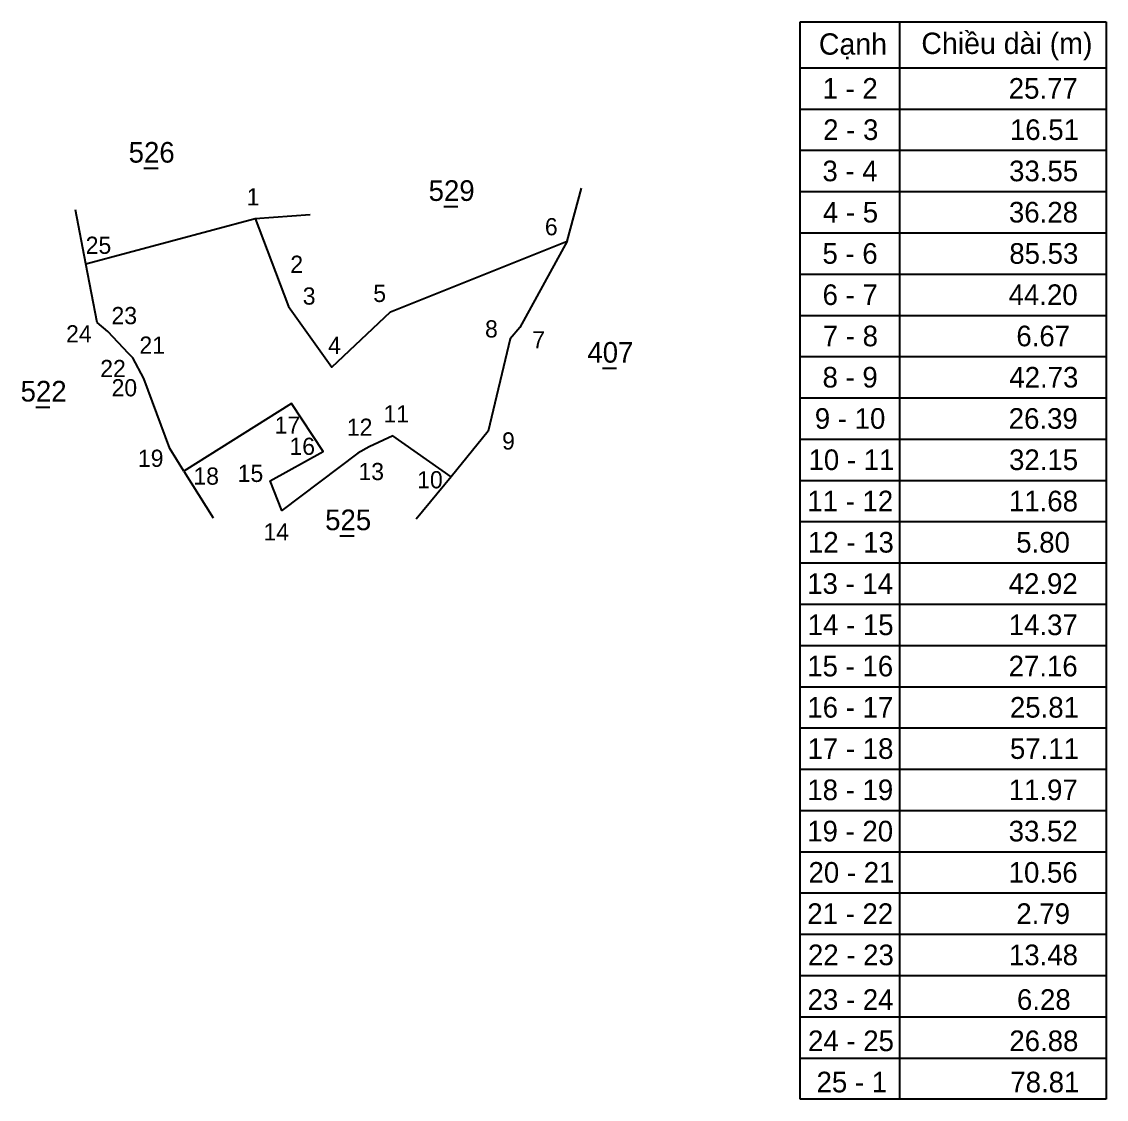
# Model space of a CAD drawing. Extents: x 546812 to 551910, y 1820583 to 1821479.
# Drawn here: x 546812 to 547299.7, y 1820658.2 to 1821142.7 of the extents above; entities that cross this region are included whole.
import ezdxf

# ---------------------------------------------------------------- set-up
doc = ezdxf.new("R2010")
doc.units = 0
doc.layers.add('Level 5', color=7, linetype='Continuous')

msp = doc.modelspace()

# ---------------------------------------------------------------- linework, layer by layer
at = {"layer": 'Level 5'}
for p, q in [((547162.11, 1821142.68), (547299.7, 1821142.68)), ((547162.11, 1820658.19), (547162.11, 1821142.68)), ((547162.11, 1821142.68), (547299.7, 1821142.68)), ((547162.11, 1820713.84), (547162.11, 1821142.68)), ((547206.63, 1821142.68), (547206.63, 1820658.19)), ((547299.7, 1821142.68), (547299.7, 1820658.19)), ((547299.7, 1821142.68), (547299.7, 1820713.84)), ((547162.11, 1821121.97), (547299.7, 1821121.97)), ((547162.11, 1821103.42), (547299.7, 1821103.42)), ((547162.11, 1821084.87), (547299.7, 1821084.87)), ((546866.91, 1821076.85), (546873.31, 1821076.85)), ((547057.29, 1821043.95), (547063.66, 1821067.85)), ((547162.11, 1821066.32), (547299.7, 1821066.32)), ((546840.86, 1821033.79), (546836.16, 1821058.07)), ((546916.98, 1821054.21), (546941.65, 1821056.04)), ((547001.76, 1821059.64), (547008.16, 1821059.64)), ((547162.11, 1821047.76), (547299.7, 1821047.76)), ((547162.11, 1821029.21), (547299.7, 1821029.21)), ((547162.11, 1821010.66), (547299.7, 1821010.66)), ((547162.11, 1820992.11), (547299.7, 1820992.11)), ((547073.14, 1820986.92), (547079.51, 1820986.92)), ((547162.11, 1820973.56), (547299.7, 1820973.56)), ((546818.31, 1820969.43), (546824.68, 1820969.43)), ((547162.11, 1820955.01), (547299.7, 1820955.01)), ((546884.94, 1820940.61), (546898.03, 1820919.63)), ((547005.13, 1820938.06), (546989.38, 1820918.99)), ((547162.11, 1820936.46), (547299.7, 1820936.46)), ((547162.11, 1820917.91), (547299.7, 1820917.91)), ((546955.09, 1820911.59), (546961.46, 1820911.59)), ((547162.11, 1820899.36), (547299.7, 1820899.36)), ((547162.11, 1820880.8), (547299.7, 1820880.8)), ((547162.11, 1820862.25), (547299.7, 1820862.25)), ((547162.11, 1820843.7), (547299.7, 1820843.7)), ((547162.11, 1820825.15), (547299.7, 1820825.15)), ((547162.11, 1820806.6), (547299.7, 1820806.6)), ((547162.11, 1820788.05), (547299.7, 1820788.05)), ((547162.11, 1820769.5), (547299.7, 1820769.5)), ((547162.11, 1820750.95), (547299.7, 1820750.95)), ((547162.11, 1820732.4), (547299.7, 1820732.4)), ((547162.11, 1820713.84), (547299.7, 1820713.84)), ((547162.11, 1820695.29), (547299.7, 1820695.29)), ((547162.11, 1820676.74), (547299.7, 1820676.74)), ((547299.7, 1820658.19), (547162.11, 1820658.19))]:
    msp.add_line(p, q, dxfattribs=at)
msp.add_lwpolyline([(546884.94, 1820940.61), (546878.6, 1820950.77), (546866.92, 1820982.19), (546861.91, 1820991.49), (546860.01, 1820993.52), (546850.8, 1821003.37), (546845.98, 1821007.4), (546840.86, 1821033.79), (546916.98, 1821054.21), (546926.15, 1821030.12), (546932.02, 1821014.69), (546951.44, 1820987.33), (546977.88, 1821012.18), (547057.29, 1821043.95), (547035.98, 1821005.23), (547031.7, 1821000.12), (547021.74, 1820958.57), (547005.13, 1820938.06), (546978.81, 1820956.53), (546968.23, 1820951.59), (546963.2, 1820948.7), (546928.94, 1820922.85), (546923.75, 1820936.25), (546947.5, 1820949.43), (546933.3, 1820970.98)], close=True, dxfattribs=at)

# ---------------------------------------------------------------- texts
for s, height, p in [('Cạnh', 9.585, (547170.46, 1821127.86)), ('Chiều dài (m)', 9.5848, (547216.53, 1821128.17)), ('1 - 2', 9.276, (547172.1, 1821108.06)), ('25.77', 9.276, (547255.83, 1821108.06)), ('2 - 3', 9.276, (547172.38, 1821089.5)), ('16.51', 9.276, (547256.36, 1821089.5)), ('526', 9.276, (546860.09, 1821079.32)), ('3 - 4', 9.276, (547172.05, 1821070.95)), ('33.55', 9.276, (547255.98, 1821070.95)), ('529', 9.276, (546994.97, 1821062.11)), ('1', 7.73, (546913.17, 1821060.1)), ('4 - 5', 9.276, (547172.26, 1821052.4)), ('36.28', 9.276, (547255.92, 1821052.4)), ('6', 7.73, (547047.25, 1821046.65)), ('25', 7.73, (546840.77, 1821038.31)), ('5 - 6', 9.276, (547172.07, 1821033.85)), ('85.53', 9.276, (547256.09, 1821033.85)), ('2', 7.73, (546932.78, 1821029.77)), ('3', 7.73, (546938.37, 1821015.48)), ('5', 7.73, (546970.09, 1821016.66)), ('6 - 7', 9.276, (547172.12, 1821015.3)), ('44.20', 9.276, (547255.77, 1821015.3)), ('23', 7.73, (546852.37, 1821006.69)), ('24', 7.73, (546831.95, 1820998.5)), ('8', 7.73, (547020.34, 1821000.7)), ('7 - 8', 9.276, (547172.2, 1820996.75)), ('6.67', 9.276, (547259.26, 1820996.75)), ('7', 7.73, (547041.55, 1820995.77)), ('21', 7.73, (546864.94, 1820993.4)), ('4', 7.73, (546949.77, 1820993.31)), ('407', 9.276, (547066.36, 1820989.39)), ('22', 7.73, (546847.31, 1820982.9)), ('8 - 9', 9.276, (547172.1, 1820978.2)), ('42.73', 9.276, (547256.09, 1820978.2)), ('20', 7.73, (546852.4, 1820974.24)), ('522', 9.276, (546811.5, 1820971.91)), ('11', 7.73, (546974.67, 1820962.52)), ('9 - 10', 9.276, (547168.63, 1820959.65)), ('26.39', 9.276, (547255.82, 1820959.65)), ('17', 7.73, (546925.75, 1820957.45)), ('12', 7.73, (546958.2, 1820956.5)), ('9', 7.73, (547028.01, 1820950.33)), ('16', 7.73, (546932.4, 1820947.92)), ('19', 7.73, (546864.26, 1820942.54)), ('10 - 11', 9.276, (547165.8, 1820941.1)), ('32.15', 9.276, (547255.98, 1820941.1)), ('15', 7.73, (546909.12, 1820935.75)), ('13', 7.73, (546963.42, 1820936.58)), ('18', 7.73, (546889.2, 1820934.53)), ('10', 7.73, (546989.82, 1820932.87)), ('11 - 12', 9.276, (547165.24, 1820922.54)), ('11.68', 9.276, (547255.92, 1820922.54)), ('525', 9.276, (546948.45, 1820914.06)), ('14', 7.73, (546920.72, 1820909.47)), ('12 - 13', 9.276, (547165.53, 1820903.99)), ('5.80', 9.276, (547259.19, 1820903.99)), ('13 - 14', 9.276, (547165.2, 1820885.44)), ('42.92', 9.276, (547255.81, 1820885.44)), ('14 - 15', 9.276, (547165.41, 1820866.89)), ('14.37', 9.276, (547255.83, 1820866.89)), ('15 - 16', 9.276, (547165.22, 1820848.34)), ('27.16', 9.276, (547255.79, 1820848.34)), ('16 - 17', 9.276, (547165.27, 1820829.79)), ('25.81', 9.276, (547256.36, 1820829.79)), ('17 - 18', 9.276, (547165.35, 1820811.24)), ('57.11', 9.276, (547256.36, 1820811.24)), ('18 - 19', 9.276, (547165.25, 1820792.69)), ('11.97', 9.276, (547255.83, 1820792.69)), ('19 - 20', 9.276, (547165.2, 1820774.14)), ('33.52', 9.276, (547255.81, 1820774.14)), ('20 - 21', 9.276, (547165.8, 1820755.58)), ('10.56', 9.276, (547255.79, 1820755.58)), ('21 - 22', 9.276, (547165.24, 1820737.03)), ('2.79', 9.276, (547259.24, 1820737.03)), ('22 - 23', 9.276, (547165.53, 1820718.48)), ('13.48', 9.276, (547255.92, 1820718.48)), ('23 - 24', 9.276, (547165.38, 1820698.41)), ('6.28', 9.276, (547259.53, 1820698.41)), ('24 - 25', 9.276, (547165.59, 1820679.86)), ('26.88', 9.276, (547256.1, 1820679.86)), ('25 - 1', 9.276, (547169.41, 1820661.31)), ('78.81', 9.276, (547256.55, 1820661.31))]:
    msp.add_text(s, height=height, dxfattribs=at).set_placement(p)

doc.saveas('drawing.dxf')
